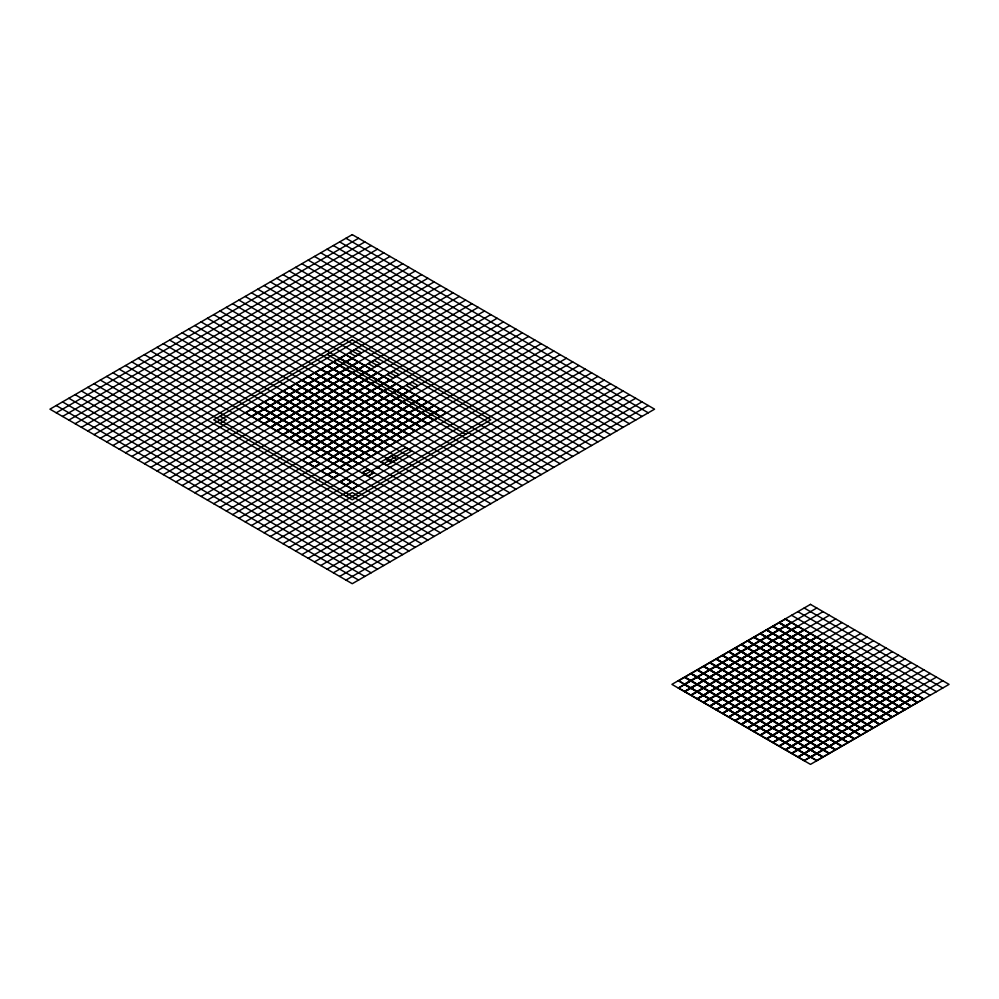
<?xml version="1.0" encoding="UTF-8"?>
<svg xmlns="http://www.w3.org/2000/svg" width="999" height="999" viewBox="0 0 999 999"><rect width="100%" height="100%" fill="white"/><g stroke="black" fill="none" stroke-linecap="round" stroke-linejoin="round"><path stroke-width="1.5" d="M56.244 412.812L358.566 238.262M62.55 416.446L364.86 241.908M68.844 420.079L371.153 245.542M75.137 423.713L377.46 249.176M81.443 427.347L383.753 252.809M87.737 430.981L390.047 256.443M94.043 434.627L396.353 260.09M100.337 438.261L402.647 263.724M106.631 441.895L408.941 267.357M112.937 445.529L415.247 270.991M119.231 449.163L421.541 274.625M125.524 452.809L427.834 278.271M131.831 456.443L434.14 281.905M138.124 460.077L440.434 285.539M144.418 463.711L446.74 289.173M220.017 423.464L226.311 419.83L220.017 416.183M150.724 467.345L453.034 292.807M157.018 470.991L459.328 296.453M163.312 474.625L465.634 300.087M169.618 478.259L471.928 303.721M175.911 481.893L478.221 307.355M182.218 485.526L484.527 310.989M188.511 489.16L490.821 314.623M194.805 492.807L497.115 318.269M201.111 496.441L503.421 321.903M207.405 500.074L509.715 325.537M213.699 503.708L516.008 329.171M220.005 507.342L522.315 332.804M226.298 510.988L528.608 336.451M232.592 514.622L534.915 340.085M238.898 518.256L541.208 343.718M245.192 521.89L547.502 347.352M251.486 525.524L553.808 350.986M257.792 529.17L560.102 354.633M264.086 532.804L566.396 358.266M270.392 536.438L572.702 361.9M345.979 496.178L352.272 492.544L358.579 496.178M276.686 540.072L578.995 365.534M282.979 543.706L585.289 369.168M289.285 547.352L591.595 372.802M295.579 550.986L597.889 376.448M301.873 554.62L604.195 380.082M308.179 558.254L610.489 383.716M314.473 561.888L616.783 387.35M320.766 565.521L623.089 390.984M327.073 569.168L629.382 394.63M333.366 572.802L635.676 398.264M339.66 576.435L641.982 401.898M345.966 580.069L648.276 405.532M678.234 688.011L816.782 608.016M684.527 691.645L823.089 611.65M690.821 695.279L829.382 615.284M697.127 698.913L835.688 618.918M703.421 702.547L841.982 622.552M709.715 706.193L848.276 626.198M716.021 709.827L854.582 629.832M722.314 713.461L860.876 633.466M728.608 717.095L867.169 637.1M734.914 720.729L873.476 640.734M741.208 724.375L879.769 644.367M747.514 728.009L886.063 648.014M753.808 731.643L892.369 651.648M760.102 735.276L898.663 655.282M766.408 738.91L904.957 658.915M772.702 742.557L911.263 662.549M778.995 746.191L917.557 666.196M785.301 749.824L923.863 669.829M791.595 753.458L930.156 673.463M797.889 757.092L936.45 677.097M804.195 760.739L942.756 680.731M345.966 238.262L648.276 412.812M339.66 241.908L641.982 416.446M333.366 245.542L635.676 420.079M327.073 249.176L629.382 423.713M320.766 252.809L623.089 427.347M314.473 256.443L616.783 430.981M308.179 260.09L610.489 434.627M301.873 263.724L604.195 438.261M295.579 267.357L597.889 441.895M289.285 270.991L591.595 445.529M282.979 274.625L585.289 449.163M276.686 278.271L578.995 452.809M270.392 281.905L572.702 456.443M264.086 285.539L566.396 460.077M257.792 289.173L560.102 463.711M804.195 608.016L942.756 688.011M251.486 292.807L553.808 467.345M797.889 611.65L936.45 691.645M245.192 296.453L547.502 470.991M791.595 615.284L930.156 695.279M238.898 300.087L541.208 474.625M327.085 354.37L465.646 434.365M785.301 618.918L923.863 698.913M232.592 303.721L534.915 478.259M778.995 622.552L917.557 702.547M226.298 307.355L528.608 481.893M772.702 626.198L911.263 706.193M220.005 310.989L522.315 485.526M766.408 629.832L904.957 709.827M213.699 314.623L516.008 489.16M760.102 633.466L898.663 713.461M207.405 318.269L509.715 492.807M753.808 637.1L892.369 717.095M201.111 321.903L503.421 496.441M747.514 640.734L886.063 720.729M194.805 325.537L497.115 500.074M741.208 644.367L879.769 724.375M188.511 329.171L490.821 503.708M734.914 648.014L873.476 728.009M182.218 332.804L484.527 507.342M728.608 651.648L867.169 731.643M175.911 336.451L478.221 510.988M722.314 655.282L860.876 735.276M169.618 340.085L471.928 514.622M716.021 658.915L854.582 738.91M163.312 343.718L465.634 518.256M709.715 662.549L848.276 742.557M157.018 347.352L459.328 521.89M703.421 666.196L841.982 746.191M150.724 350.986L453.034 525.524M697.127 669.829L835.688 749.824M144.418 354.633L446.74 529.17M690.821 673.463L829.382 753.458M138.124 358.266L440.434 532.804M684.527 677.097L823.089 757.092M131.831 361.9L434.14 536.438M678.234 680.731L816.782 760.739M125.524 365.534L427.834 540.072M119.231 369.168L421.541 543.706M112.937 372.802L415.247 547.352M106.631 376.448L408.941 550.986M100.337 380.082L402.647 554.62M94.043 383.716L396.353 558.254M87.737 387.35L390.047 561.888M81.443 390.984L383.753 565.521M75.137 394.63L377.46 569.168M68.844 398.264L371.153 572.802M62.55 401.898L364.86 576.435M56.244 405.532L358.566 580.069M376.81 466.483L376.635 467.819L378.946 467.719L378.334 467.37L379.608 466.633L376.81 466.483M352.26 234.628L49.95 409.165L352.26 583.703L654.57 409.165L352.26 234.628M352.272 339.822L213.711 419.83L352.272 499.825L490.834 419.83L352.26 339.835M251.486 409.415L245.617 412.812L251.486 416.196L257.367 412.812L251.486 409.415M257.792 405.781L251.91 409.165L257.792 412.562L263.674 409.165L257.792 405.781M264.086 402.135L258.204 405.532L264.086 408.928L269.967 405.532L264.086 402.135M270.392 398.501L264.51 401.898L270.392 405.294L276.261 401.898L270.392 398.501M276.686 394.867L270.804 398.264L276.686 401.66L282.567 398.264L276.686 394.867M282.979 391.233L277.098 394.63L282.979 398.014L288.861 394.63L282.979 391.233M289.285 387.6L283.404 390.984L289.285 394.38L295.155 390.984L289.285 387.6M295.579 383.953L289.698 387.35L295.579 390.746L301.461 387.35L295.579 383.953M301.873 380.319L296.004 383.716L301.873 387.113L307.754 383.716L301.873 380.319M308.179 376.685L302.297 380.082L308.179 383.479L314.048 380.082L308.179 376.685M314.473 373.052L308.591 376.448L314.473 379.832L320.354 376.448L314.473 373.052M320.766 369.418L314.897 372.802L320.766 376.198L326.648 372.802L320.766 369.418M327.073 365.771L321.191 369.168L327.073 372.565L332.954 369.168L327.073 365.771M333.366 362.137L327.485 365.534L333.366 368.931L339.248 365.534L333.366 362.137M339.66 358.504L333.791 361.9L339.66 365.297L345.542 361.9L339.66 358.504M345.966 354.87L340.085 358.266L345.966 361.663L351.848 358.266L345.966 354.87M355.407 349.413L349.538 352.809L355.407 356.206L361.288 352.809L355.407 349.413M257.792 413.049L251.91 416.446L257.792 419.842L263.674 416.446L257.792 413.049M264.086 409.415L258.204 412.812L264.086 416.196L269.967 412.812L264.086 409.415M270.392 405.781L264.51 409.165L270.392 412.562L276.261 409.165L270.392 405.781M276.686 402.135L270.804 405.532L276.686 408.928L282.567 405.532L276.686 402.135M282.979 398.501L277.098 401.898L282.979 405.294L288.861 401.898L282.979 398.501M289.285 394.867L283.404 398.264L289.285 401.66L295.155 398.264L289.285 394.867M295.579 391.233L289.698 394.63L295.579 398.014L301.461 394.63L295.579 391.233M301.873 387.6L296.004 390.984L301.873 394.38L307.754 390.984L301.873 387.6M308.179 383.953L302.297 387.35L308.179 390.746L314.048 387.35L308.179 383.953M314.473 380.319L308.591 383.716L314.473 387.113L320.354 383.716L314.473 380.319M320.766 376.685L314.897 380.082L320.766 383.479L326.648 380.082L320.766 376.685M327.073 373.052L321.191 376.448L327.073 379.832L332.954 376.448L327.073 373.052M333.366 369.418L327.485 372.802L333.366 376.198L339.248 372.802L333.366 369.418M339.66 365.771L333.791 369.168L339.66 372.565L345.542 369.168L339.66 365.771M345.966 362.137L340.085 365.534L345.966 368.931L351.848 365.534L345.966 362.137M352.26 358.504L346.378 361.9L352.26 365.297L358.142 361.9L352.26 358.504M264.086 416.683L258.204 420.079L264.086 423.476L269.967 420.079L264.086 416.683M270.392 413.049L264.51 416.446L270.392 419.842L276.261 416.446L270.392 413.049M276.686 409.415L270.804 412.812L276.686 416.196L282.567 412.812L276.686 409.415M282.979 405.781L277.098 409.165L282.979 412.562L288.861 409.165L282.979 405.781M289.285 402.135L283.404 405.532L289.285 408.928L295.155 405.532L289.285 402.135M295.579 398.501L289.698 401.898L295.579 405.294L301.461 401.898L295.579 398.501M301.873 394.867L296.004 398.264L301.873 401.66L307.754 398.264L301.873 394.867M308.179 391.233L302.297 394.63L308.179 398.014L314.048 394.63L308.179 391.233M314.473 387.6L308.591 390.984L314.473 394.38L320.354 390.984L314.473 387.6M320.766 383.953L314.897 387.35L320.766 390.746L326.648 387.35L320.766 383.953M327.073 380.319L321.191 383.716L327.073 387.113L332.954 383.716L327.073 380.319M333.366 376.685L327.485 380.082L333.366 383.479L339.248 380.082L333.366 376.685M339.66 373.052L333.791 376.448L339.66 379.832L345.542 376.448L339.66 373.052M345.966 369.418L340.085 372.802L345.966 376.198L351.848 372.802L345.966 369.418M352.26 365.771L346.378 369.168L352.26 372.565L358.142 369.168L352.26 365.771M358.566 362.137L352.684 365.534L358.566 368.931L364.435 365.534L358.566 362.137M270.392 420.317L264.51 423.713L270.392 427.11L276.261 423.713L270.392 420.317M276.686 416.683L270.804 420.079L276.686 423.476L282.567 420.079L276.686 416.683M282.979 413.049L277.098 416.446L282.979 419.842L288.861 416.446L282.979 413.049M289.285 409.415L283.404 412.812L289.285 416.196L295.155 412.812L289.285 409.415M295.579 405.781L289.698 409.165L295.579 412.562L301.461 409.165L295.579 405.781M301.873 402.135L296.004 405.532L301.873 408.928L307.754 405.532L301.873 402.135M308.179 398.501L302.297 401.898L308.179 405.294L314.048 401.898L308.179 398.501M314.473 394.867L308.591 398.264L314.473 401.66L320.354 398.264L314.473 394.867M320.766 391.233L314.897 394.63L320.766 398.014L326.648 394.63L320.766 391.233M327.073 387.6L321.191 390.984L327.073 394.38L332.954 390.984L327.073 387.6M333.366 383.953L327.485 387.35L333.366 390.746L339.248 387.35L333.366 383.953M339.66 380.319L333.791 383.716L339.66 387.113L345.542 383.716L339.66 380.319M345.966 376.685L340.085 380.082L345.966 383.479L351.848 380.082L345.966 376.685M352.26 373.052L346.378 376.448L352.26 379.832L358.142 376.448L352.26 373.052M358.566 369.418L352.684 372.802L358.566 376.198L364.435 372.802L358.566 369.418M364.86 365.771L358.978 369.168L364.86 372.565L370.741 369.168L364.86 365.771M374.3 360.327L368.431 363.711L374.3 367.108L380.182 363.711L374.3 360.327M276.686 423.951L270.804 427.347L276.686 430.744L282.567 427.347L276.686 423.951M282.979 420.317L277.098 423.713L282.979 427.11L288.861 423.713L282.979 420.317M289.285 416.683L283.404 420.079L289.285 423.476L295.155 420.079L289.285 416.683M295.579 413.049L289.698 416.446L295.579 419.842L301.461 416.446L295.579 413.049M301.873 409.415L296.004 412.812L301.873 416.196L307.754 412.812L301.873 409.415M308.179 405.781L302.297 409.165L308.179 412.562L314.048 409.165L308.179 405.781M314.473 402.135L308.591 405.532L314.473 408.928L320.354 405.532L314.473 402.135M320.766 398.501L314.897 401.898L320.766 405.294L326.648 401.898L320.766 398.501M327.073 394.867L321.191 398.264L327.073 401.66L332.954 398.264L327.073 394.867M333.366 391.233L327.485 394.63L333.366 398.014L339.248 394.63L333.366 391.233M339.66 387.6L333.791 390.984L339.66 394.38L345.542 390.984L339.66 387.6M345.966 383.953L340.085 387.35L345.966 390.746L351.848 387.35L345.966 383.953M352.26 380.319L346.378 383.716L352.26 387.113L358.142 383.716L352.26 380.319M358.566 376.685L352.684 380.082L358.566 383.479L364.435 380.082L358.566 376.685M364.86 373.052L358.978 376.448L364.86 379.832L370.741 376.448L364.86 373.052M371.153 369.418L365.272 372.802L371.153 376.198L377.035 372.802L371.153 369.418M282.979 427.597L277.098 430.981L282.979 434.378L288.861 430.981L282.979 427.597M289.285 423.951L283.404 427.347L289.285 430.744L295.155 427.347L289.285 423.951M295.579 420.317L289.698 423.713L295.579 427.11L301.461 423.713L295.579 420.317M301.873 416.683L296.004 420.079L301.873 423.476L307.754 420.079L301.873 416.683M308.179 413.049L302.297 416.446L308.179 419.842L314.048 416.446L308.179 413.049M314.473 409.415L308.591 412.812L314.473 416.196L320.354 412.812L314.473 409.415M320.766 405.781L314.897 409.165L320.766 412.562L326.648 409.165L320.766 405.781M327.073 402.135L321.191 405.532L327.073 408.928L332.954 405.532L327.073 402.135M333.366 398.501L327.485 401.898L333.366 405.294L339.248 401.898L333.366 398.501M339.66 394.867L333.791 398.264L339.66 401.66L345.542 398.264L339.66 394.867M345.966 391.233L340.085 394.63L345.966 398.014L351.848 394.63L345.966 391.233M352.26 387.6L346.378 390.984L352.26 394.38L358.142 390.984L352.26 387.6M358.566 383.953L352.684 387.35L358.566 390.746L364.435 387.35L358.566 383.953M364.86 380.319L358.978 383.716L364.86 387.113L370.741 383.716L364.86 380.319M371.153 376.685L365.272 380.082L371.153 383.479L377.035 380.082L371.153 376.685M377.46 373.052L371.578 376.448L377.46 379.832L383.329 376.448L377.46 373.052M289.285 431.231L283.404 434.627L289.285 438.012L295.155 434.627L289.285 431.231M295.579 427.597L289.698 430.981L295.579 434.378L301.461 430.981L295.579 427.597M301.873 423.951L296.004 427.347L301.873 430.744L307.754 427.347L301.873 423.951M308.179 420.317L302.297 423.713L308.179 427.11L314.048 423.713L308.179 420.317M314.473 416.683L308.591 420.079L314.473 423.476L320.354 420.079L314.473 416.683M320.766 413.049L314.897 416.446L320.766 419.842L326.648 416.446L320.766 413.049M327.073 409.415L321.191 412.812L327.073 416.196L332.954 412.812L327.073 409.415M333.366 405.781L327.485 409.165L333.366 412.562L339.248 409.165L333.366 405.781M339.66 402.135L333.791 405.532L339.66 408.928L345.542 405.532L339.66 402.135M345.966 398.501L340.085 401.898L345.966 405.294L351.848 401.898L345.966 398.501M352.26 394.867L346.378 398.264L352.26 401.66L358.142 398.264L352.26 394.867M358.566 391.233L352.684 394.63L358.566 398.014L364.435 394.63L358.566 391.233M364.86 387.6L358.978 390.984L364.86 394.38L370.741 390.984L364.86 387.6M371.153 383.953L365.272 387.35L371.153 390.746L377.035 387.35L371.153 383.953M377.46 380.319L371.578 383.716L377.46 387.113L383.329 383.716L377.46 380.319M383.753 376.685L377.872 380.082L383.753 383.479L389.635 380.082L383.753 376.685M393.206 371.228L387.325 374.625L393.206 378.022L399.076 374.625L393.206 371.228M295.579 434.865L289.698 438.261L295.579 441.658L301.461 438.261L295.579 434.865M301.873 431.231L296.004 434.627L301.873 438.012L307.754 434.627L301.873 431.231M308.179 427.597L302.297 430.981L308.179 434.378L314.048 430.981L308.179 427.597M314.473 423.951L308.591 427.347L314.473 430.744L320.354 427.347L314.473 423.951M320.766 420.317L314.897 423.713L320.766 427.11L326.648 423.713L320.766 420.317M327.073 416.683L321.191 420.079L327.073 423.476L332.954 420.079L327.073 416.683M333.366 413.049L327.485 416.446L333.366 419.842L339.248 416.446L333.366 413.049M339.66 409.415L333.791 412.812L339.66 416.196L345.542 412.812L339.66 409.415M345.966 405.781L340.085 409.165L345.966 412.562L351.848 409.165L345.966 405.781M352.26 402.135L346.378 405.532L352.26 408.928L358.142 405.532L352.26 402.135M358.566 398.501L352.684 401.898L358.566 405.294L364.435 401.898L358.566 398.501M364.86 394.867L358.978 398.264L364.86 401.66L370.741 398.264L364.86 394.867M371.153 391.233L365.272 394.63L371.153 398.014L377.035 394.63L371.153 391.233M377.46 387.6L371.578 390.984L377.46 394.38L383.329 390.984L377.46 387.6M383.753 383.953L377.872 387.35L383.753 390.746L389.635 387.35L383.753 383.953M390.047 380.319L384.178 383.716L390.047 387.113L395.929 383.716L390.047 380.319M301.873 438.499L296.004 441.895L301.873 445.292L307.754 441.895L301.873 438.499M308.179 434.865L302.297 438.261L308.179 441.658L314.048 438.261L308.179 434.865M314.473 431.231L308.591 434.627L314.473 438.012L320.354 434.627L314.473 431.231M320.766 427.597L314.897 430.981L320.766 434.378L326.648 430.981L320.766 427.597M327.073 423.951L321.191 427.347L327.073 430.744L332.954 427.347L327.073 423.951M333.366 420.317L327.485 423.713L333.366 427.11L339.248 423.713L333.366 420.317M339.66 416.683L333.791 420.079L339.66 423.476L345.542 420.079L339.66 416.683M345.966 413.049L340.085 416.446L345.966 419.842L351.848 416.446L345.966 413.049M352.26 409.415L346.378 412.812L352.26 416.196L358.142 412.812L352.26 409.415M358.566 405.781L352.684 409.165L358.566 412.562L364.435 409.165L358.566 405.781M364.86 402.135L358.978 405.532L364.86 408.928L370.741 405.532L364.86 402.135M371.153 398.501L365.272 401.898L371.153 405.294L377.035 401.898L371.153 398.501M377.46 394.867L371.578 398.264L377.46 401.66L383.329 398.264L377.46 394.867M383.753 391.233L377.872 394.63L383.753 398.014L389.635 394.63L383.753 391.233M390.047 387.6L384.178 390.984L390.047 394.38L395.929 390.984L390.047 387.6M396.353 383.953L390.472 387.35L396.353 390.746L402.222 387.35L396.353 383.953M308.179 442.132L302.297 445.529L308.179 448.926L314.048 445.529L308.179 442.132M314.473 438.499L308.591 441.895L314.473 445.292L320.354 441.895L314.473 438.499M320.766 434.865L314.897 438.261L320.766 441.658L326.648 438.261L320.766 434.865M327.073 431.231L321.191 434.627L327.073 438.012L332.954 434.627L327.073 431.231M333.366 427.597L327.485 430.981L333.366 434.378L339.248 430.981L333.366 427.597M339.66 423.951L333.791 427.347L339.66 430.744L345.542 427.347L339.66 423.951M345.966 420.317L340.085 423.713L345.966 427.11L351.848 423.713L345.966 420.317M352.26 416.683L346.378 420.079L352.26 423.476L358.142 420.079L352.26 416.683M358.566 413.049L352.684 416.446L358.566 419.842L364.435 416.446L358.566 413.049M364.86 409.415L358.978 412.812L364.86 416.196L370.741 412.812L364.86 409.415M371.153 405.781L365.272 409.165L371.153 412.562L377.035 409.165L371.153 405.781M377.46 402.135L371.578 405.532L377.46 408.928L383.329 405.532L377.46 402.135M383.753 398.501L377.872 401.898L383.753 405.294L389.635 401.898L383.753 398.501M390.047 394.867L384.178 398.264L390.047 401.66L395.929 398.264L390.047 394.867M396.353 391.233L390.472 394.63L396.353 398.014L402.222 394.63L396.353 391.233M402.647 387.6L396.765 390.984L402.647 394.38L408.529 390.984L402.647 387.6M412.1 382.142L406.218 385.539L412.1 388.923L417.969 385.539L412.1 382.142M314.473 445.779L308.591 449.163L314.473 452.559L320.354 449.163L314.473 445.779M320.766 442.132L314.897 445.529L320.766 448.926L326.648 445.529L320.766 442.132M327.073 438.499L321.191 441.895L327.073 445.292L332.954 441.895L327.073 438.499M333.366 434.865L327.485 438.261L333.366 441.658L339.248 438.261L333.366 434.865M339.66 431.231L333.791 434.627L339.66 438.012L345.542 434.627L339.66 431.231M345.966 427.597L340.085 430.981L345.966 434.378L351.848 430.981L345.966 427.597M352.26 423.951L346.378 427.347L352.26 430.744L358.142 427.347L352.26 423.951M358.566 420.317L352.684 423.713L358.566 427.11L364.435 423.713L358.566 420.317M364.86 416.683L358.978 420.079L364.86 423.476L370.741 420.079L364.86 416.683M371.153 413.049L365.272 416.446L371.153 419.842L377.035 416.446L371.153 413.049M377.46 409.415L371.578 412.812L377.46 416.196L383.329 412.812L377.46 409.415M383.753 405.781L377.872 409.165L383.753 412.562L389.635 409.165L383.753 405.781M390.047 402.135L384.178 405.532L390.047 408.928L395.929 405.532L390.047 402.135M396.353 398.501L390.472 401.898L396.353 405.294L402.222 401.898L396.353 398.501M402.647 394.867L396.765 398.264L402.647 401.66L408.529 398.264L402.647 394.867M408.941 391.233L403.072 394.63L408.941 398.014L414.822 394.63L408.941 391.233M308.179 456.68L302.297 460.077L314.473 467.107L320.354 463.711L308.179 456.68M320.766 449.413L314.897 452.809L320.766 456.193L326.648 452.809L320.766 449.413M327.073 445.779L321.191 449.163L327.073 452.559L332.954 449.163L327.073 445.779M333.366 442.132L327.485 445.529L333.366 448.926L339.248 445.529L333.366 442.132M339.66 438.499L333.791 441.895L339.66 445.292L345.542 441.895L339.66 438.499M345.966 434.865L340.085 438.261L345.966 441.658L351.848 438.261L345.966 434.865M352.26 431.231L346.378 434.627L352.26 438.012L358.142 434.627L352.26 431.231M358.566 427.597L352.684 430.981L358.566 434.378L364.435 430.981L358.566 427.597M364.86 423.951L358.978 427.347L364.86 430.744L370.741 427.347L364.86 423.951M371.153 420.317L365.272 423.713L371.153 427.11L377.035 423.713L371.153 420.317M377.46 416.683L371.578 420.079L377.46 423.476L383.329 420.079L377.46 416.683M383.753 413.049L377.872 416.446L383.753 419.842L389.635 416.446L383.753 413.049M390.047 409.415L384.178 412.812L390.047 416.196L395.929 412.812L390.047 409.415M396.353 405.781L390.472 409.165L396.353 412.562L402.222 409.165L396.353 405.781M402.647 402.135L396.765 405.532L402.647 408.928L408.529 405.532L402.647 402.135M408.941 398.501L403.072 401.898L408.941 405.294L414.822 401.898L408.941 398.501M415.247 394.867L409.365 398.264L415.247 401.66L421.128 398.264L415.247 394.867M327.073 453.047L321.191 456.443L327.073 459.84L332.954 456.443L327.073 453.047M333.366 449.413L327.485 452.809L333.366 456.193L339.248 452.809L333.366 449.413M339.66 445.779L333.791 449.163L339.66 452.559L345.542 449.163L339.66 445.779M345.966 442.132L340.085 445.529L345.966 448.926L351.848 445.529L345.966 442.132M352.26 438.499L346.378 441.895L352.26 445.292L358.142 441.895L352.26 438.499M358.566 434.865L352.684 438.261L358.566 441.658L364.435 438.261L358.566 434.865M364.86 431.231L358.978 434.627L364.86 438.012L370.741 434.627L364.86 431.231M371.153 427.597L365.272 430.981L371.153 434.378L377.035 430.981L371.153 427.597M377.46 423.951L371.578 427.347L377.46 430.744L383.329 427.347L377.46 423.951M383.753 420.317L377.872 423.713L383.753 427.11L389.635 423.713L383.753 420.317M390.047 416.683L384.178 420.079L390.047 423.476L395.929 420.079L390.047 416.683M396.353 413.049L390.472 416.446L396.353 419.842L402.222 416.446L396.353 413.049M402.647 409.415L396.765 412.812L402.647 416.196L408.529 412.812L402.647 409.415M408.941 405.781L403.072 409.165L408.941 412.562L414.822 409.165L408.941 405.781M415.247 402.135L409.365 405.532L415.247 408.928L421.128 405.532L415.247 402.135M421.541 398.501L415.659 401.898L421.541 405.294L427.422 401.898L421.541 398.501M314.473 460.564L309.016 463.711L314.473 466.87L319.93 463.711L314.473 460.564M333.366 456.68L327.485 460.077L333.366 463.474L339.248 460.077L333.366 456.68M339.66 453.047L333.791 456.443L339.66 459.84L345.542 456.443L339.66 453.047M345.966 449.413L340.085 452.809L345.966 456.193L351.848 452.809L345.966 449.413M352.26 445.779L346.378 449.163L352.26 452.559L358.142 449.163L352.26 445.779M358.566 442.132L352.684 445.529L358.566 448.926L364.435 445.529L358.566 442.132M364.86 438.499L358.978 441.895L364.86 445.292L370.741 441.895L364.86 438.499M371.153 434.865L365.272 438.261L371.153 441.658L377.035 438.261L371.153 434.865M377.46 431.231L371.578 434.627L377.46 438.012L383.329 434.627L377.46 431.231M383.753 427.597L377.872 430.981L383.753 434.378L389.635 430.981L383.753 427.597M390.047 423.951L384.178 427.347L390.047 430.744L395.929 427.347L390.047 423.951M396.353 420.317L390.472 423.713L396.353 427.11L402.222 423.713L396.353 420.317M402.647 416.683L396.765 420.079L402.647 423.476L408.529 420.079L402.647 416.683M408.941 413.049L403.072 416.446L408.941 419.842L414.822 416.446L408.941 413.049M415.247 409.415L409.365 412.812L415.247 416.196L421.128 412.812L415.247 409.415M421.541 405.781L415.659 409.165L421.541 412.562L427.422 409.165L421.541 405.781M427.834 402.135L421.965 405.532L427.834 408.928L433.716 405.532L427.834 402.135M327.073 467.594L321.191 470.991L333.366 478.022L339.248 474.625L327.073 467.594M339.66 460.314L333.791 463.711L339.66 467.107L345.542 463.711L339.66 460.314M345.966 456.68L340.085 460.077L345.966 463.474L351.848 460.077L345.966 456.68M352.26 453.047L346.378 456.443L352.26 459.84L358.142 456.443L352.26 453.047M358.566 449.413L352.684 452.809L358.566 456.193L364.435 452.809L358.566 449.413M364.86 445.779L358.978 449.163L364.86 452.559L370.741 449.163L364.86 445.779M371.153 442.132L365.272 445.529L371.153 448.926L377.035 445.529L371.153 442.132M377.46 438.499L371.578 441.895L377.46 445.292L383.329 441.895L377.46 438.499M383.753 434.865L377.872 438.261L383.753 441.658L389.635 438.261L383.753 434.865M390.047 431.231L384.178 434.627L390.047 438.012L395.929 434.627L390.047 431.231M396.353 427.597L390.472 430.981L396.353 434.378L402.222 430.981L396.353 427.597M402.647 423.951L396.765 427.347L402.647 430.744L408.529 427.347L402.647 423.951M408.941 420.317L403.072 423.713L408.941 427.11L414.822 423.713L408.941 420.317M415.247 416.683L409.365 420.079L415.247 423.476L421.128 420.079L415.247 416.683M421.541 413.049L415.659 416.446L421.541 419.842L427.422 416.446L421.541 413.049M427.834 409.415L421.965 412.812L427.834 416.196L433.716 412.812L427.834 409.415M434.14 405.781L428.259 409.165L434.14 412.562L440.022 409.165L434.14 405.781M345.966 463.961L340.085 467.345L345.966 470.741L351.848 467.345L345.966 463.961M352.26 460.314L346.378 463.711L352.26 467.107L358.142 463.711L352.26 460.314M358.566 456.68L352.684 460.077L358.566 463.474L364.435 460.077L358.566 456.68M364.86 453.047L358.978 456.443L364.86 459.84L370.741 456.443L364.86 453.047M371.153 449.413L365.272 452.809L371.153 456.193L377.035 452.809L371.153 449.413M377.46 445.779L371.578 449.163L377.46 452.559L383.329 449.163L377.46 445.779M383.753 442.132L377.872 445.529L383.753 448.926L389.635 445.529L383.753 442.132M390.047 438.499L384.178 441.895L390.047 445.292L395.929 441.895L390.047 438.499M396.353 434.865L390.472 438.261L396.353 441.658L402.222 438.261L396.353 434.865M402.647 431.231L396.765 434.627L402.647 438.012L408.529 434.627L402.647 431.231M408.941 427.597L403.072 430.981L408.941 434.378L414.822 430.981L408.941 427.597M415.247 423.951L409.365 427.347L415.247 430.744L421.128 427.347L415.247 423.951M421.541 420.317L415.659 423.713L421.541 427.11L427.422 423.713L421.541 420.317M427.834 416.683L421.965 420.079L427.834 423.476L433.716 420.079L427.834 416.683M434.14 413.049L428.259 416.446L434.14 419.842L440.022 416.446L434.14 413.049M440.434 409.415L434.553 412.812L440.434 416.196L446.316 412.812L440.434 409.415M333.366 471.466L327.909 474.625L333.366 477.772L338.823 474.625L333.366 471.466M345.966 478.496L340.085 481.893L352.26 488.923L358.142 485.526L345.966 478.496M345.966 478.746L340.509 481.893L345.966 485.052L351.423 481.893L345.966 478.746M368.007 469.405L362.125 472.802L368.007 476.198L373.888 472.802L368.007 469.405M405.794 447.589L381.019 461.9L386.9 465.284L411.675 450.986L405.794 447.589M368.007 469.655L362.55 472.802L368.007 475.961L373.464 472.802L368.007 469.655M391.271 456.218L385.814 459.378L391.271 462.525L396.728 459.378L391.271 456.218M810.489 604.37L671.927 684.377L810.489 764.372L949.05 684.377L810.476 604.383M684.527 677.347L678.646 680.731L684.527 684.128L690.409 680.731L684.527 677.347M690.821 673.701L684.952 677.097L690.821 680.494L696.703 677.097L690.821 673.701M697.127 670.067L691.246 673.463L697.127 676.86L702.996 673.463L697.127 670.067M703.421 666.433L697.539 669.829L703.421 673.226L709.302 669.829L703.421 666.433M709.715 662.799L703.845 666.196L709.715 669.58L715.596 666.196L709.715 662.799M716.021 659.165L710.139 662.549L716.021 665.946L721.902 662.549L716.021 659.165M722.314 655.519L716.433 658.915L722.314 662.312L728.196 658.915L722.314 655.519M728.608 651.885L722.739 655.282L728.608 658.678L734.49 655.282L728.608 651.885M734.914 648.251L729.033 651.648L734.914 655.044L740.796 651.648L734.914 648.251M741.208 644.617L735.326 648.014L741.208 651.398L747.09 648.014L741.208 644.617M747.514 640.983L741.633 644.367L747.514 647.764L753.383 644.367L747.514 640.983M753.808 637.337L747.926 640.734L753.808 644.13L759.69 640.734L753.808 637.337M760.102 633.703L754.22 637.1L760.102 640.496L765.983 637.1L760.102 633.703M766.408 630.069L760.526 633.466L766.408 636.863L772.277 633.466L766.408 630.069M772.702 626.435L766.82 629.832L772.702 633.229L778.583 629.832L772.702 626.435M778.995 622.802L773.126 626.198L778.995 629.582L784.877 626.198L778.995 622.802M785.301 619.168L779.42 622.552L785.301 625.948L791.171 622.552L785.301 619.168M684.527 684.615L678.646 688.011L684.527 691.408L690.409 688.011L684.527 684.615M690.821 680.981L684.952 684.377L690.821 687.762L696.703 684.377L690.821 680.981M697.127 677.347L691.246 680.731L697.127 684.128L702.996 680.731L697.127 677.347M703.421 673.701L697.539 677.097L703.421 680.494L709.302 677.097L703.421 673.701M709.715 670.067L703.845 673.463L709.715 676.86L715.596 673.463L709.715 670.067M716.021 666.433L710.139 669.829L716.021 673.226L721.902 669.829L716.021 666.433M722.314 662.799L716.433 666.196L722.314 669.58L728.196 666.196L722.314 662.799M728.608 659.165L722.739 662.549L728.608 665.946L734.49 662.549L728.608 659.165M734.914 655.519L729.033 658.915L734.914 662.312L740.796 658.915L734.914 655.519M741.208 651.885L735.326 655.282L741.208 658.678L747.09 655.282L741.208 651.885M747.514 648.251L741.633 651.648L747.514 655.044L753.383 651.648L747.514 648.251M753.808 644.617L747.926 648.014L753.808 651.398L759.69 648.014L753.808 644.617M760.102 640.983L754.22 644.367L760.102 647.764L765.983 644.367L760.102 640.983M766.408 637.337L760.526 640.734L766.408 644.13L772.277 640.734L766.408 637.337M772.702 633.703L766.82 637.1L772.702 640.496L778.583 637.1L772.702 633.703M778.995 630.069L773.126 633.466L778.995 636.863L784.877 633.466L778.995 630.069M785.301 626.435L779.42 629.832L785.301 633.229L791.171 629.832L785.301 626.435M791.595 622.802L785.714 626.198L791.595 629.582L797.477 626.198L791.595 622.802M690.821 688.249L684.952 691.645L690.821 695.042L696.703 691.645L690.821 688.249M697.127 684.615L691.246 688.011L697.127 691.408L702.996 688.011L697.127 684.615M703.421 680.981L697.539 684.377L703.421 687.762L709.302 684.377L703.421 680.981M709.715 677.347L703.845 680.731L709.715 684.128L715.596 680.731L709.715 677.347M716.021 673.701L710.139 677.097L716.021 680.494L721.902 677.097L716.021 673.701M722.314 670.067L716.433 673.463L722.314 676.86L728.196 673.463L722.314 670.067M728.608 666.433L722.739 669.829L728.608 673.226L734.49 669.829L728.608 666.433M734.914 662.799L729.033 666.196L734.914 669.58L740.796 666.196L734.914 662.799M741.208 659.165L735.326 662.549L741.208 665.946L747.09 662.549L741.208 659.165M747.514 655.519L741.633 658.915L747.514 662.312L753.383 658.915L747.514 655.519M753.808 651.885L747.926 655.282L753.808 658.678L759.69 655.282L753.808 651.885M760.102 648.251L754.22 651.648L760.102 655.044L765.983 651.648L760.102 648.251M766.408 644.617L760.526 648.014L766.408 651.398L772.277 648.014L766.408 644.617M772.702 640.983L766.82 644.367L772.702 647.764L778.583 644.367L772.702 640.983M778.995 637.337L773.126 640.734L778.995 644.13L784.877 640.734L778.995 637.337M785.301 633.703L779.42 637.1L785.301 640.496L791.171 637.1L785.301 633.703M791.595 630.069L785.714 633.466L791.595 636.863L797.477 633.466L791.595 630.069M797.889 626.435L792.02 629.832L797.889 633.229L803.77 629.832L797.889 626.435M697.127 691.882L691.246 695.279L697.127 698.676L702.996 695.279L697.127 691.882M703.421 688.249L697.539 691.645L703.421 695.042L709.302 691.645L703.421 688.249M709.715 684.615L703.845 688.011L709.715 691.408L715.596 688.011L709.715 684.615M716.021 680.981L710.139 684.377L716.021 687.762L721.902 684.377L716.021 680.981M722.314 677.347L716.433 680.731L722.314 684.128L728.196 680.731L722.314 677.347M728.608 673.701L722.739 677.097L728.608 680.494L734.49 677.097L728.608 673.701M734.914 670.067L729.033 673.463L734.914 676.86L740.796 673.463L734.914 670.067M741.208 666.433L735.326 669.829L741.208 673.226L747.09 669.829L741.208 666.433M747.514 662.799L741.633 666.196L747.514 669.58L753.383 666.196L747.514 662.799M753.808 659.165L747.926 662.549L753.808 665.946L759.69 662.549L753.808 659.165M760.102 655.519L754.22 658.915L760.102 662.312L765.983 658.915L760.102 655.519M766.408 651.885L760.526 655.282L766.408 658.678L772.277 655.282L766.408 651.885M772.702 648.251L766.82 651.648L772.702 655.044L778.583 651.648L772.702 648.251M778.995 644.617L773.126 648.014L778.995 651.398L784.877 648.014L778.995 644.617M785.301 640.983L779.42 644.367L785.301 647.764L791.171 644.367L785.301 640.983M791.595 637.337L785.714 640.734L791.595 644.13L797.477 640.734L791.595 637.337M797.889 633.703L792.02 637.1L797.889 640.496L803.77 637.1L797.889 633.703M804.195 630.069L798.313 633.466L804.195 636.863L810.077 633.466L804.195 630.069M703.421 695.529L697.539 698.913L703.421 702.309L709.302 698.913L703.421 695.529M709.715 691.882L703.845 695.279L709.715 698.676L715.596 695.279L709.715 691.882M716.021 688.249L710.139 691.645L716.021 695.042L721.902 691.645L716.021 688.249M722.314 684.615L716.433 688.011L722.314 691.408L728.196 688.011L722.314 684.615M728.608 680.981L722.739 684.377L728.608 687.762L734.49 684.377L728.608 680.981M734.914 677.347L729.033 680.731L734.914 684.128L740.796 680.731L734.914 677.347M741.208 673.701L735.326 677.097L741.208 680.494L747.09 677.097L741.208 673.701M747.514 670.067L741.633 673.463L747.514 676.86L753.383 673.463L747.514 670.067M753.808 666.433L747.926 669.829L753.808 673.226L759.69 669.829L753.808 666.433M760.102 662.799L754.22 666.196L760.102 669.58L765.983 666.196L760.102 662.799M766.408 659.165L760.526 662.549L766.408 665.946L772.277 662.549L766.408 659.165M772.702 655.519L766.82 658.915L772.702 662.312L778.583 658.915L772.702 655.519M778.995 651.885L773.126 655.282L778.995 658.678L784.877 655.282L778.995 651.885M785.301 648.251L779.42 651.648L785.301 655.044L791.171 651.648L785.301 648.251M791.595 644.617L785.714 648.014L791.595 651.398L797.477 648.014L791.595 644.617M797.889 640.983L792.02 644.367L797.889 647.764L803.77 644.367L797.889 640.983M804.195 637.337L798.313 640.734L804.195 644.13L810.077 640.734L804.195 637.337M810.489 633.703L804.607 637.1L810.489 640.496L816.37 637.1L810.489 633.703M709.715 699.163L703.845 702.547L709.715 705.943L715.596 702.547L709.715 699.163M716.021 695.529L710.139 698.913L716.021 702.309L721.902 698.913L716.021 695.529M722.314 691.882L716.433 695.279L722.314 698.676L728.196 695.279L722.314 691.882M728.608 688.249L722.739 691.645L728.608 695.042L734.49 691.645L728.608 688.249M734.914 684.615L729.033 688.011L734.914 691.408L740.796 688.011L734.914 684.615M741.208 680.981L735.326 684.377L741.208 687.762L747.09 684.377L741.208 680.981M747.514 677.347L741.633 680.731L747.514 684.128L753.383 680.731L747.514 677.347M753.808 673.701L747.926 677.097L753.808 680.494L759.69 677.097L753.808 673.701M760.102 670.067L754.22 673.463L760.102 676.86L765.983 673.463L760.102 670.067M766.408 666.433L760.526 669.829L766.408 673.226L772.277 669.829L766.408 666.433M772.702 662.799L766.82 666.196L772.702 669.58L778.583 666.196L772.702 662.799M778.995 659.165L773.126 662.549L778.995 665.946L784.877 662.549L778.995 659.165M785.301 655.519L779.42 658.915L785.301 662.312L791.171 658.915L785.301 655.519M791.595 651.885L785.714 655.282L791.595 658.678L797.477 655.282L791.595 651.885M797.889 648.251L792.02 651.648L797.889 655.044L803.77 651.648L797.889 648.251M804.195 644.617L798.313 648.014L804.195 651.398L810.077 648.014L804.195 644.617M810.489 640.983L804.607 644.367L810.489 647.764L816.37 644.367L810.489 640.983M816.782 637.337L810.913 640.734L816.782 644.13L822.664 640.734L816.782 637.337M716.021 702.796L710.139 706.193L716.021 709.577L721.902 706.193L716.021 702.796M722.314 699.163L716.433 702.547L722.314 705.943L728.196 702.547L722.314 699.163M728.608 695.529L722.739 698.913L728.608 702.309L734.49 698.913L728.608 695.529M734.914 691.882L729.033 695.279L734.914 698.676L740.796 695.279L734.914 691.882M741.208 688.249L735.326 691.645L741.208 695.042L747.09 691.645L741.208 688.249M747.514 684.615L741.633 688.011L747.514 691.408L753.383 688.011L747.514 684.615M753.808 680.981L747.926 684.377L753.808 687.762L759.69 684.377L753.808 680.981M760.102 677.347L754.22 680.731L760.102 684.128L765.983 680.731L760.102 677.347M766.408 673.701L760.526 677.097L766.408 680.494L772.277 677.097L766.408 673.701M772.702 670.067L766.82 673.463L772.702 676.86L778.583 673.463L772.702 670.067M778.995 666.433L773.126 669.829L778.995 673.226L784.877 669.829L778.995 666.433M785.301 662.799L779.42 666.196L785.301 669.58L791.171 666.196L785.301 662.799M791.595 659.165L785.714 662.549L791.595 665.946L797.477 662.549L791.595 659.165M797.889 655.519L792.02 658.915L797.889 662.312L803.77 658.915L797.889 655.519M804.195 651.885L798.313 655.282L804.195 658.678L810.077 655.282L804.195 651.885M810.489 648.251L804.607 651.648L810.489 655.044L816.37 651.648L810.489 648.251M816.782 644.617L810.913 648.014L816.782 651.398L822.664 648.014L816.782 644.617M823.089 640.983L817.207 644.367L823.089 647.764L828.97 644.367L823.089 640.983M722.314 706.43L716.433 709.827L722.314 713.224L728.196 709.827L722.314 706.43M728.608 702.796L722.739 706.193L728.608 709.577L734.49 706.193L728.608 702.796M734.914 699.163L729.033 702.547L734.914 705.943L740.796 702.547L734.914 699.163M741.208 695.529L735.326 698.913L741.208 702.309L747.09 698.913L741.208 695.529M747.514 691.882L741.633 695.279L747.514 698.676L753.383 695.279L747.514 691.882M753.808 688.249L747.926 691.645L753.808 695.042L759.69 691.645L753.808 688.249M760.102 684.615L754.22 688.011L760.102 691.408L765.983 688.011L760.102 684.615M766.408 680.981L760.526 684.377L766.408 687.762L772.277 684.377L766.408 680.981M772.702 677.347L766.82 680.731L772.702 684.128L778.583 680.731L772.702 677.347M778.995 673.701L773.126 677.097L778.995 680.494L784.877 677.097L778.995 673.701M785.301 670.067L779.42 673.463L785.301 676.86L791.171 673.463L785.301 670.067M791.595 666.433L785.714 669.829L791.595 673.226L797.477 669.829L791.595 666.433M797.889 662.799L792.02 666.196L797.889 669.58L803.77 666.196L797.889 662.799M804.195 659.165L798.313 662.549L804.195 665.946L810.077 662.549L804.195 659.165M810.489 655.519L804.607 658.915L810.489 662.312L816.37 658.915L810.489 655.519M816.782 651.885L810.913 655.282L816.782 658.678L822.664 655.282L816.782 651.885M823.089 648.251L817.207 651.648L823.089 655.044L828.97 651.648L823.089 648.251M829.382 644.617L823.501 648.014L829.382 651.398L835.264 648.014L829.382 644.617M728.608 710.064L722.739 713.461L728.608 716.857L734.49 713.461L728.608 710.064M734.914 706.43L729.033 709.827L734.914 713.224L740.796 709.827L734.914 706.43M741.208 702.796L735.326 706.193L741.208 709.577L747.09 706.193L741.208 702.796M747.514 699.163L741.633 702.547L747.514 705.943L753.383 702.547L747.514 699.163M753.808 695.529L747.926 698.913L753.808 702.309L759.69 698.913L753.808 695.529M760.102 691.882L754.22 695.279L760.102 698.676L765.983 695.279L760.102 691.882M766.408 688.249L760.526 691.645L766.408 695.042L772.277 691.645L766.408 688.249M772.702 684.615L766.82 688.011L772.702 691.408L778.583 688.011L772.702 684.615M778.995 680.981L773.126 684.377L778.995 687.762L784.877 684.377L778.995 680.981M785.301 677.347L779.42 680.731L785.301 684.128L791.171 680.731L785.301 677.347M791.595 673.701L785.714 677.097L791.595 680.494L797.477 677.097L791.595 673.701M797.889 670.067L792.02 673.463L797.889 676.86L803.77 673.463L797.889 670.067M804.195 666.433L798.313 669.829L804.195 673.226L810.077 669.829L804.195 666.433M810.489 662.799L804.607 666.196L810.489 669.58L816.37 666.196L810.489 662.799M816.782 659.165L810.913 662.549L816.782 665.946L822.664 662.549L816.782 659.165M823.089 655.519L817.207 658.915L823.089 662.312L828.97 658.915L823.089 655.519M829.382 651.885L823.501 655.282L829.382 658.678L835.264 655.282L829.382 651.885M835.688 648.251L829.807 651.648L835.688 655.044L841.558 651.648L835.688 648.251M734.914 713.698L729.033 717.095L734.914 720.491L740.796 717.095L734.914 713.698M741.208 710.064L735.326 713.461L741.208 716.857L747.09 713.461L741.208 710.064M747.514 706.43L741.633 709.827L747.514 713.224L753.383 709.827L747.514 706.43M753.808 702.796L747.926 706.193L753.808 709.577L759.69 706.193L753.808 702.796M760.102 699.163L754.22 702.547L760.102 705.943L765.983 702.547L760.102 699.163M766.408 695.529L760.526 698.913L766.408 702.309L772.277 698.913L766.408 695.529M772.702 691.882L766.82 695.279L772.702 698.676L778.583 695.279L772.702 691.882M778.995 688.249L773.126 691.645L778.995 695.042L784.877 691.645L778.995 688.249M785.301 684.615L779.42 688.011L785.301 691.408L791.171 688.011L785.301 684.615M791.595 680.981L785.714 684.377L791.595 687.762L797.477 684.377L791.595 680.981M797.889 677.347L792.02 680.731L797.889 684.128L803.77 680.731L797.889 677.347M804.195 673.701L798.313 677.097L804.195 680.494L810.077 677.097L804.195 673.701M810.489 670.067L804.607 673.463L810.489 676.86L816.37 673.463L810.489 670.067M816.782 666.433L810.913 669.829L816.782 673.226L822.664 669.829L816.782 666.433M823.089 662.799L817.207 666.196L823.089 669.58L828.97 666.196L823.089 662.799M829.382 659.165L823.501 662.549L829.382 665.946L835.264 662.549L829.382 659.165M835.688 655.519L829.807 658.915L835.688 662.312L841.558 658.915L835.688 655.519M841.982 651.885L836.101 655.282L841.982 658.678L847.864 655.282L841.982 651.885M741.208 717.344L735.326 720.729L741.208 724.125L747.09 720.729L741.208 717.344M747.514 713.698L741.633 717.095L747.514 720.491L753.383 717.095L747.514 713.698M753.808 710.064L747.926 713.461L753.808 716.857L759.69 713.461L753.808 710.064M760.102 706.43L754.22 709.827L760.102 713.224L765.983 709.827L760.102 706.43M766.408 702.796L760.526 706.193L766.408 709.577L772.277 706.193L766.408 702.796M772.702 699.163L766.82 702.547L772.702 705.943L778.583 702.547L772.702 699.163M778.995 695.529L773.126 698.913L778.995 702.309L784.877 698.913L778.995 695.529M785.301 691.882L779.42 695.279L785.301 698.676L791.171 695.279L785.301 691.882M791.595 688.249L785.714 691.645L791.595 695.042L797.477 691.645L791.595 688.249M797.889 684.615L792.02 688.011L797.889 691.408L803.77 688.011L797.889 684.615M804.195 680.981L798.313 684.377L804.195 687.762L810.077 684.377L804.195 680.981M810.489 677.347L804.607 680.731L810.489 684.128L816.37 680.731L810.489 677.347M816.782 673.701L810.913 677.097L816.782 680.494L822.664 677.097L816.782 673.701M823.089 670.067L817.207 673.463L823.089 676.86L828.97 673.463L823.089 670.067M829.382 666.433L823.501 669.829L829.382 673.226L835.264 669.829L829.382 666.433M835.688 662.799L829.807 666.196L835.688 669.58L841.558 666.196L835.688 662.799M841.982 659.165L836.101 662.549L841.982 665.946L847.864 662.549L841.982 659.165M848.276 655.519L842.394 658.915L848.276 662.312L854.157 658.915L848.276 655.519M747.514 720.978L741.633 724.375L747.514 727.759L753.383 724.375L747.514 720.978M753.808 717.344L747.926 720.729L753.808 724.125L759.69 720.729L753.808 717.344M760.102 713.698L754.22 717.095L760.102 720.491L765.983 717.095L760.102 713.698M766.408 710.064L760.526 713.461L766.408 716.857L772.277 713.461L766.408 710.064M772.702 706.43L766.82 709.827L772.702 713.224L778.583 709.827L772.702 706.43M778.995 702.796L773.126 706.193L778.995 709.577L784.877 706.193L778.995 702.796M785.301 699.163L779.42 702.547L785.301 705.943L791.171 702.547L785.301 699.163M791.595 695.529L785.714 698.913L791.595 702.309L797.477 698.913L791.595 695.529M797.889 691.882L792.02 695.279L797.889 698.676L803.77 695.279L797.889 691.882M804.195 688.249L798.313 691.645L804.195 695.042L810.077 691.645L804.195 688.249M810.489 684.615L804.607 688.011L810.489 691.408L816.37 688.011L810.489 684.615M816.782 680.981L810.913 684.377L816.782 687.762L822.664 684.377L816.782 680.981M823.089 677.347L817.207 680.731L823.089 684.128L828.97 680.731L823.089 677.347M829.382 673.701L823.501 677.097L829.382 680.494L835.264 677.097L829.382 673.701M835.688 670.067L829.807 673.463L835.688 676.86L841.558 673.463L835.688 670.067M841.982 666.433L836.101 669.829L841.982 673.226L847.864 669.829L841.982 666.433M848.276 662.799L842.394 666.196L848.276 669.58L854.157 666.196L848.276 662.799M854.582 659.165L848.7 662.549L854.582 665.946L860.451 662.549L854.582 659.165M753.808 724.612L747.926 728.009L753.808 731.405L759.69 728.009L753.808 724.612M760.102 720.978L754.22 724.375L760.102 727.759L765.983 724.375L760.102 720.978M766.408 717.344L760.526 720.729L766.408 724.125L772.277 720.729L766.408 717.344M772.702 713.698L766.82 717.095L772.702 720.491L778.583 717.095L772.702 713.698M778.995 710.064L773.126 713.461L778.995 716.857L784.877 713.461L778.995 710.064M785.301 706.43L779.42 709.827L785.301 713.224L791.171 709.827L785.301 706.43M791.595 702.796L785.714 706.193L791.595 709.577L797.477 706.193L791.595 702.796M797.889 699.163L792.02 702.547L797.889 705.943L803.77 702.547L797.889 699.163M804.195 695.529L798.313 698.913L804.195 702.309L810.077 698.913L804.195 695.529M810.489 691.882L804.607 695.279L810.489 698.676L816.37 695.279L810.489 691.882M816.782 688.249L810.913 691.645L816.782 695.042L822.664 691.645L816.782 688.249M823.089 684.615L817.207 688.011L823.089 691.408L828.97 688.011L823.089 684.615M829.382 680.981L823.501 684.377L829.382 687.762L835.264 684.377L829.382 680.981M835.688 677.347L829.807 680.731L835.688 684.128L841.558 680.731L835.688 677.347M841.982 673.701L836.101 677.097L841.982 680.494L847.864 677.097L841.982 673.701M848.276 670.067L842.394 673.463L848.276 676.86L854.157 673.463L848.276 670.067M854.582 666.433L848.7 669.829L854.582 673.226L860.451 669.829L854.582 666.433M860.876 662.799L854.994 666.196L860.876 669.58L866.757 666.196L860.876 662.799M760.102 728.246L754.22 731.643L760.102 735.039L765.983 731.643L760.102 728.246M766.408 724.612L760.526 728.009L766.408 731.405L772.277 728.009L766.408 724.612M772.702 720.978L766.82 724.375L772.702 727.759L778.583 724.375L772.702 720.978M778.995 717.344L773.126 720.729L778.995 724.125L784.877 720.729L778.995 717.344M785.301 713.698L779.42 717.095L785.301 720.491L791.171 717.095L785.301 713.698M791.595 710.064L785.714 713.461L791.595 716.857L797.477 713.461L791.595 710.064M797.889 706.43L792.02 709.827L797.889 713.224L803.77 709.827L797.889 706.43M804.195 702.796L798.313 706.193L804.195 709.577L810.077 706.193L804.195 702.796M810.489 699.163L804.607 702.547L810.489 705.943L816.37 702.547L810.489 699.163M816.782 695.529L810.913 698.913L816.782 702.309L822.664 698.913L816.782 695.529M823.089 691.882L817.207 695.279L823.089 698.676L828.97 695.279L823.089 691.882M829.382 688.249L823.501 691.645L829.382 695.042L835.264 691.645L829.382 688.249M835.688 684.615L829.807 688.011L835.688 691.408L841.558 688.011L835.688 684.615M841.982 680.981L836.101 684.377L841.982 687.762L847.864 684.377L841.982 680.981M848.276 677.347L842.394 680.731L848.276 684.128L854.157 680.731L848.276 677.347M854.582 673.701L848.7 677.097L854.582 680.494L860.451 677.097L854.582 673.701M860.876 670.067L854.994 673.463L860.876 676.86L866.757 673.463L860.876 670.067M867.169 666.433L861.3 669.829L867.169 673.226L873.051 669.829L867.169 666.433M766.408 731.88L760.526 735.276L766.408 738.673L772.277 735.276L766.408 731.88M772.702 728.246L766.82 731.643L772.702 735.039L778.583 731.643L772.702 728.246M778.995 724.612L773.126 728.009L778.995 731.405L784.877 728.009L778.995 724.612M785.301 720.978L779.42 724.375L785.301 727.759L791.171 724.375L785.301 720.978M791.595 717.344L785.714 720.729L791.595 724.125L797.477 720.729L791.595 717.344M797.889 713.698L792.02 717.095L797.889 720.491L803.77 717.095L797.889 713.698M804.195 710.064L798.313 713.461L804.195 716.857L810.077 713.461L804.195 710.064M810.489 706.43L804.607 709.827L810.489 713.224L816.37 709.827L810.489 706.43M816.782 702.796L810.913 706.193L816.782 709.577L822.664 706.193L816.782 702.796M823.089 699.163L817.207 702.547L823.089 705.943L828.97 702.547L823.089 699.163M829.382 695.529L823.501 698.913L829.382 702.309L835.264 698.913L829.382 695.529M835.688 691.882L829.807 695.279L835.688 698.676L841.558 695.279L835.688 691.882M841.982 688.249L836.101 691.645L841.982 695.042L847.864 691.645L841.982 688.249M848.276 684.615L842.394 688.011L848.276 691.408L854.157 688.011L848.276 684.615M854.582 680.981L848.7 684.377L854.582 687.762L860.451 684.377L854.582 680.981M860.876 677.347L854.994 680.731L860.876 684.128L866.757 680.731L860.876 677.347M867.169 673.701L861.3 677.097L867.169 680.494L873.051 677.097L867.169 673.701M873.476 670.067L867.594 673.463L873.476 676.86L879.345 673.463L873.476 670.067M772.702 735.526L766.82 738.91L772.702 742.307L778.583 738.91L772.702 735.526M778.995 731.88L773.126 735.276L778.995 738.673L784.877 735.276L778.995 731.88M785.301 728.246L779.42 731.643L785.301 735.039L791.171 731.643L785.301 728.246M791.595 724.612L785.714 728.009L791.595 731.405L797.477 728.009L791.595 724.612M797.889 720.978L792.02 724.375L797.889 727.759L803.77 724.375L797.889 720.978M804.195 717.344L798.313 720.729L804.195 724.125L810.077 720.729L804.195 717.344M810.489 713.698L804.607 717.095L810.489 720.491L816.37 717.095L810.489 713.698M816.782 710.064L810.913 713.461L816.782 716.857L822.664 713.461L816.782 710.064M823.089 706.43L817.207 709.827L823.089 713.224L828.97 709.827L823.089 706.43M829.382 702.796L823.501 706.193L829.382 709.577L835.264 706.193L829.382 702.796M835.688 699.163L829.807 702.547L835.688 705.943L841.558 702.547L835.688 699.163M841.982 695.529L836.101 698.913L841.982 702.309L847.864 698.913L841.982 695.529M848.276 691.882L842.394 695.279L848.276 698.676L854.157 695.279L848.276 691.882M854.582 688.249L848.7 691.645L854.582 695.042L860.451 691.645L854.582 688.249M860.876 684.615L854.994 688.011L860.876 691.408L866.757 688.011L860.876 684.615M867.169 680.981L861.3 684.377L867.169 687.762L873.051 684.377L867.169 680.981M873.476 677.347L867.594 680.731L873.476 684.128L879.345 680.731L873.476 677.347M879.769 673.701L873.888 677.097L879.769 680.494L885.651 677.097L879.769 673.701M778.995 739.16L773.126 742.557L778.995 745.941L784.877 742.557L778.995 739.16M785.301 735.526L779.42 738.91L785.301 742.307L791.171 738.91L785.301 735.526M791.595 731.88L785.714 735.276L791.595 738.673L797.477 735.276L791.595 731.88M797.889 728.246L792.02 731.643L797.889 735.039L803.77 731.643L797.889 728.246M804.195 724.612L798.313 728.009L804.195 731.405L810.077 728.009L804.195 724.612M810.489 720.978L804.607 724.375L810.489 727.759L816.37 724.375L810.489 720.978M816.782 717.344L810.913 720.729L816.782 724.125L822.664 720.729L816.782 717.344M823.089 713.698L817.207 717.095L823.089 720.491L828.97 717.095L823.089 713.698M829.382 710.064L823.501 713.461L829.382 716.857L835.264 713.461L829.382 710.064M835.688 706.43L829.807 709.827L835.688 713.224L841.558 709.827L835.688 706.43M841.982 702.796L836.101 706.193L841.982 709.577L847.864 706.193L841.982 702.796M848.276 699.163L842.394 702.547L848.276 705.943L854.157 702.547L848.276 699.163M854.582 695.529L848.7 698.913L854.582 702.309L860.451 698.913L854.582 695.529M860.876 691.882L854.994 695.279L860.876 698.676L866.757 695.279L860.876 691.882M867.169 688.249L861.3 691.645L867.169 695.042L873.051 691.645L867.169 688.249M873.476 684.615L867.594 688.011L873.476 691.408L879.345 688.011L873.476 684.615M879.769 680.981L873.888 684.377L879.769 687.762L885.651 684.377L879.769 680.981M886.063 677.347L880.194 680.731L886.063 684.128L891.945 680.731L886.063 677.347M785.301 742.794L779.42 746.191L785.301 749.587L791.171 746.191L785.301 742.794M791.595 739.16L785.714 742.557L791.595 745.941L797.477 742.557L791.595 739.16M797.889 735.526L792.02 738.91L797.889 742.307L803.77 738.91L797.889 735.526M804.195 731.88L798.313 735.276L804.195 738.673L810.077 735.276L804.195 731.88M810.489 728.246L804.607 731.643L810.489 735.039L816.37 731.643L810.489 728.246M816.782 724.612L810.913 728.009L816.782 731.405L822.664 728.009L816.782 724.612M823.089 720.978L817.207 724.375L823.089 727.759L828.97 724.375L823.089 720.978M829.382 717.344L823.501 720.729L829.382 724.125L835.264 720.729L829.382 717.344M835.688 713.698L829.807 717.095L835.688 720.491L841.558 717.095L835.688 713.698M841.982 710.064L836.101 713.461L841.982 716.857L847.864 713.461L841.982 710.064M848.276 706.43L842.394 709.827L848.276 713.224L854.157 709.827L848.276 706.43M854.582 702.796L848.7 706.193L854.582 709.577L860.451 706.193L854.582 702.796M860.876 699.163L854.994 702.547L860.876 705.943L866.757 702.547L860.876 699.163M867.169 695.529L861.3 698.913L867.169 702.309L873.051 698.913L867.169 695.529M873.476 691.882L867.594 695.279L873.476 698.676L879.345 695.279L873.476 691.882M879.769 688.249L873.888 691.645L879.769 695.042L885.651 691.645L879.769 688.249M886.063 684.615L880.194 688.011L886.063 691.408L891.945 688.011L886.063 684.615M892.369 680.981L886.488 684.377L892.369 687.762L898.251 684.377L892.369 680.981M791.595 746.428L785.714 749.824L791.595 753.221L797.477 749.824L791.595 746.428M797.889 742.794L792.02 746.191L797.889 749.587L803.77 746.191L797.889 742.794M804.195 739.16L798.313 742.557L804.195 745.941L810.077 742.557L804.195 739.16M810.489 735.526L804.607 738.91L810.489 742.307L816.37 738.91L810.489 735.526M816.782 731.88L810.913 735.276L816.782 738.673L822.664 735.276L816.782 731.88M823.089 728.246L817.207 731.643L823.089 735.039L828.97 731.643L823.089 728.246M829.382 724.612L823.501 728.009L829.382 731.405L835.264 728.009L829.382 724.612M835.688 720.978L829.807 724.375L835.688 727.759L841.558 724.375L835.688 720.978M841.982 717.344L836.101 720.729L841.982 724.125L847.864 720.729L841.982 717.344M848.276 713.698L842.394 717.095L848.276 720.491L854.157 717.095L848.276 713.698M854.582 710.064L848.7 713.461L854.582 716.857L860.451 713.461L854.582 710.064M860.876 706.43L854.994 709.827L860.876 713.224L866.757 709.827L860.876 706.43M867.169 702.796L861.3 706.193L867.169 709.577L873.051 706.193L867.169 702.796M873.476 699.163L867.594 702.547L873.476 705.943L879.345 702.547L873.476 699.163M879.769 695.529L873.888 698.913L879.769 702.309L885.651 698.913L879.769 695.529M886.063 691.882L880.194 695.279L886.063 698.676L891.945 695.279L886.063 691.882M892.369 688.249L886.488 691.645L892.369 695.042L898.251 691.645L892.369 688.249M898.663 684.615L892.781 688.011L898.663 691.408L904.545 688.011L898.663 684.615M797.889 750.062L792.02 753.458L797.889 756.855L803.77 753.458L797.889 750.062M804.195 746.428L798.313 749.824L804.195 753.221L810.077 749.824L804.195 746.428M810.489 742.794L804.607 746.191L810.489 749.587L816.37 746.191L810.489 742.794M816.782 739.16L810.913 742.557L816.782 745.941L822.664 742.557L816.782 739.16M823.089 735.526L817.207 738.91L823.089 742.307L828.97 738.91L823.089 735.526M829.382 731.88L823.501 735.276L829.382 738.673L835.264 735.276L829.382 731.88M835.688 728.246L829.807 731.643L835.688 735.039L841.558 731.643L835.688 728.246M841.982 724.612L836.101 728.009L841.982 731.405L847.864 728.009L841.982 724.612M848.276 720.978L842.394 724.375L848.276 727.759L854.157 724.375L848.276 720.978M854.582 717.344L848.7 720.729L854.582 724.125L860.451 720.729L854.582 717.344M860.876 713.698L854.994 717.095L860.876 720.491L866.757 717.095L860.876 713.698M867.169 710.064L861.3 713.461L867.169 716.857L873.051 713.461L867.169 710.064M873.476 706.43L867.594 709.827L873.476 713.224L879.345 709.827L873.476 706.43M879.769 702.796L873.888 706.193L879.769 709.577L885.651 706.193L879.769 702.796M886.063 699.163L880.194 702.547L886.063 705.943L891.945 702.547L886.063 699.163M892.369 695.529L886.488 698.913L892.369 702.309L898.251 698.913L892.369 695.529M898.663 691.882L892.781 695.279L898.663 698.676L904.545 695.279L898.663 691.882M904.957 688.249L899.088 691.645L904.957 695.042L910.838 691.645L904.957 688.249M804.195 753.708L798.313 757.092L804.195 760.489L810.077 757.092L804.195 753.708M810.489 750.062L804.607 753.458L810.489 756.855L816.37 753.458L810.489 750.062M816.782 746.428L810.913 749.824L816.782 753.221L822.664 749.824L816.782 746.428M823.089 742.794L817.207 746.191L823.089 749.587L828.97 746.191L823.089 742.794M829.382 739.16L823.501 742.557L829.382 745.941L835.264 742.557L829.382 739.16M835.688 735.526L829.807 738.91L835.688 742.307L841.558 738.91L835.688 735.526M841.982 731.88L836.101 735.276L841.982 738.673L847.864 735.276L841.982 731.88M848.276 728.246L842.394 731.643L848.276 735.039L854.157 731.643L848.276 728.246M854.582 724.612L848.7 728.009L854.582 731.405L860.451 728.009L854.582 724.612M860.876 720.978L854.994 724.375L860.876 727.759L866.757 724.375L860.876 720.978M867.169 717.344L861.3 720.729L867.169 724.125L873.051 720.729L867.169 717.344M873.476 713.698L867.594 717.095L873.476 720.491L879.345 717.095L873.476 713.698M879.769 710.064L873.888 713.461L879.769 716.857L885.651 713.461L879.769 710.064M886.063 706.43L880.194 709.827L886.063 713.224L891.945 709.827L886.063 706.43M892.369 702.796L886.488 706.193L892.369 709.577L898.251 706.193L892.369 702.796M898.663 699.163L892.781 702.547L898.663 705.943L904.545 702.547L898.663 699.163M904.957 695.529L899.088 698.913L904.957 702.309L910.838 698.913L904.957 695.529M911.263 691.882L905.381 695.279L911.263 698.676L917.144 695.279L911.263 691.882M816.782 753.708L810.913 757.092L816.782 760.489L822.664 757.092L816.782 753.708M823.089 750.062L817.207 753.458L823.089 756.855L828.97 753.458L823.089 750.062M829.382 746.428L823.501 749.824L829.382 753.221L835.264 749.824L829.382 746.428M835.688 742.794L829.807 746.191L835.688 749.587L841.558 746.191L835.688 742.794M841.982 739.16L836.101 742.557L841.982 745.941L847.864 742.557L841.982 739.16M848.276 735.526L842.394 738.91L848.276 742.307L854.157 738.91L848.276 735.526M854.582 731.88L848.7 735.276L854.582 738.673L860.451 735.276L854.582 731.88M860.876 728.246L854.994 731.643L860.876 735.039L866.757 731.643L860.876 728.246M867.169 724.612L861.3 728.009L867.169 731.405L873.051 728.009L867.169 724.612M873.476 720.978L867.594 724.375L873.476 727.759L879.345 724.375L873.476 720.978M879.769 717.344L873.888 720.729L879.769 724.125L885.651 720.729L879.769 717.344M886.063 713.698L880.194 717.095L886.063 720.491L891.945 717.095L886.063 713.698M892.369 710.064L886.488 713.461L892.369 716.857L898.251 713.461L892.369 710.064M898.663 706.43L892.781 709.827L898.663 713.224L904.545 709.827L898.663 706.43M904.957 702.796L899.088 706.193L904.957 709.577L910.838 706.193L904.957 702.796M911.263 699.163L905.381 702.547L911.263 705.943L917.144 702.547L911.263 699.163M917.557 695.529L911.675 698.913L917.557 702.309L923.438 698.913L917.557 695.529"/></g></svg>
